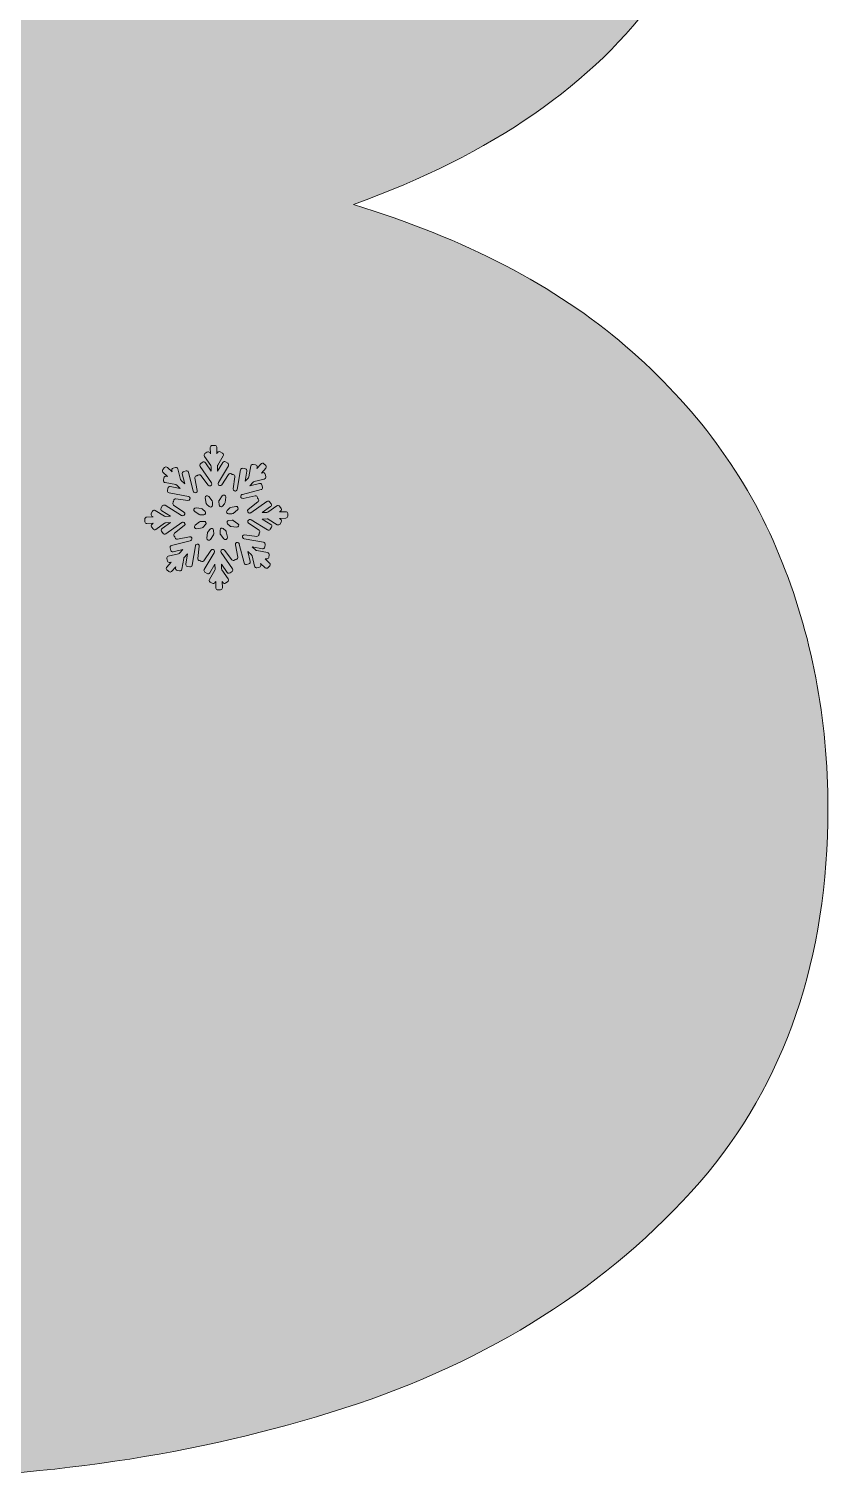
# Model space of a CAD drawing. Header units: millimetres. Extents: x 23 to 212, y -113 to -9.
# Drawn here: x 184 to 212.4, y -112.2 to -60.5 of the extents above; entities that cross this region are included whole.
import ezdxf

# ---------------------------------------------------------------- set-up
doc = ezdxf.new("R2010")
doc.units = ezdxf.units.MM
doc.header["$MEASUREMENT"] = 0
doc.layers.add('engraving', color=7, linetype='Continuous')
doc.layers.add('Layer 1', color=7, linetype='Continuous')

msp = doc.modelspace()

# ---------------------------------------------------------------- hatches: boundary and pattern name
at = {"layer": 'Layer 1'}
h = msp.add_hatch(color=2, dxfattribs=at)
h.dxf.hatch_style = 2
edge = h.paths.add_edge_path()
edge.add_spline(control_points=[(210.685, -79.288), (209.529, -76.47), (207.704, -73.987), (205.211, -71.837), (202.717, -69.689), (199.483, -68.006), (195.51, -66.789), (200.456, -65.005), (204.086, -62.492), (206.397, -59.247), (208.708, -56.004), (209.863, -52.435), (209.863, -48.543), (209.863, -41.326), (206.457, -35.852), (199.645, -32.121), (194.6, -29.33), (188.336, -27.699), (180.863, -27.224), (180.863, -27.224), (180.863, -24.792), (180.863, -24.792), (180.863, -22.224), (178.859, -20.106), (176.338, -19.914), (177.843, -18.799), (178.823, -17.016), (178.823, -14.999), (178.823, -11.618), (176.082, -8.878), (172.702, -8.878), (169.321, -8.878), (166.581, -11.618), (166.581, -14.999), (166.581, -17.016), (167.561, -18.799), (169.066, -19.914), (166.545, -20.106), (164.541, -22.224), (164.541, -24.792), (164.541, -24.792), (164.541, -27.073), (164.541, -27.073), (164.541, -27.073), (132.986, -27.073), (132.986, -27.073), (132.986, -27.073), (132.986, -112.222), (132.986, -112.222), (132.986, -112.222), (178.176, -112.222), (178.176, -112.222), (184.298, -112.222), (189.965, -111.381), (195.175, -109.698), (200.385, -108.016), (204.612, -105.33), (207.856, -101.639), (210.897, -98.112), (212.418, -93.672), (212.418, -88.32), (212.418, -85.117), (211.84, -82.107), (210.685, -79.288)], knot_values=[0, 0, 0, 0, 1, 1, 1, 2, 2, 2, 3, 3, 3, 4, 4, 4, 5, 5, 5, 6, 6, 6, 7, 7, 7, 8, 8, 8, 9, 9, 9, 10, 10, 10, 11, 11, 11, 12, 12, 12, 13, 13, 13, 14, 14, 14, 15, 15, 15, 16, 16, 16, 17, 17, 17, 18, 18, 18, 19, 19, 19, 20, 20, 20, 21, 21, 21, 21], degree=3, periodic=1)
edge = h.paths.add_edge_path()
edge.add_spline(control_points=[(168.894, -14.999), (168.894, -12.899), (170.602, -11.191), (172.702, -11.191), (174.801, -11.191), (176.509, -12.899), (176.509, -14.999), (176.509, -17.098), (174.801, -18.806), (172.702, -18.806), (170.602, -18.806), (168.894, -17.098), (168.894, -14.999)], knot_values=[0, 0, 0, 0, 1, 1, 1, 2, 2, 2, 3, 3, 3, 4, 4, 4, 4], degree=3, periodic=1)
edge = h.paths.add_edge_path()
edge.add_spline(control_points=[(161.024, -47.692), (161.024, -47.692), (174.526, -47.692), (174.526, -47.692), (178.824, -48.097), (180.973, -50.084), (180.973, -53.652), (180.649, -57.788), (178.5, -59.855), (174.526, -59.855), (174.526, -59.855), (161.024, -59.855), (161.024, -59.855), (161.024, -59.855), (161.024, -47.692), (161.024, -47.692)], knot_values=[0, 0, 0, 0, 1, 1, 1, 2, 2, 2, 3, 3, 3, 4, 4, 4, 5, 5, 5, 5], degree=3, periodic=1)
edge = h.paths.add_edge_path()
edge.add_spline(control_points=[(180.791, -89.643), (179.21, -90.911), (177.121, -91.543), (174.526, -91.543), (174.526, -91.543), (161.024, -91.543), (161.024, -91.543), (161.024, -91.543), (161.024, -78.893), (161.024, -78.893), (161.024, -78.893), (174.526, -78.893), (174.526, -78.893), (180.283, -78.893), (183.163, -80.804), (183.163, -84.626), (183.163, -86.703), (182.372, -88.376), (180.791, -89.643)], knot_values=[0, 0, 0, 0, 1, 1, 1, 2, 2, 2, 3, 3, 3, 4, 4, 4, 5, 5, 5, 6, 6, 6, 6], degree=3, periodic=1)

# ---------------------------------------------------------------- linework, layer by layer
at = {"layer": 'engraving', "lineweight": 0}
for points, knots in [([(193.171, -77.807), (193.17, -77.769), (193.137, -77.739), (193.099, -77.74), (193.099, -77.74), (192.876, -77.749), (192.876, -77.749), (192.876, -77.749), (192.917, -77.72), (192.917, -77.72), (192.949, -77.697), (192.956, -77.654), (192.935, -77.623), (192.935, -77.623), (192.883, -77.548), (192.883, -77.548), (192.861, -77.516), (192.817, -77.508), (192.785, -77.53), (192.785, -77.53), (192.47, -77.753), (192.47, -77.753), (192.459, -77.761), (192.446, -77.765), (192.432, -77.766), (192.432, -77.766), (192.262, -77.772), (192.262, -77.772), (192.262, -77.772), (192.562, -77.561), (192.562, -77.561), (192.593, -77.539), (192.601, -77.495), (192.579, -77.464), (192.579, -77.464), (192.527, -77.389), (192.527, -77.389), (192.505, -77.357), (192.461, -77.349), (192.43, -77.372), (192.43, -77.372), (191.856, -77.777), (191.856, -77.777), (191.845, -77.785), (191.831, -77.789), (191.818, -77.79), (191.818, -77.79), (191.815, -77.79), (191.815, -77.79), (191.747, -77.792), (191.715, -77.707), (191.769, -77.665), (191.769, -77.665), (192.113, -77.394), (192.113, -77.394), (192.143, -77.37), (192.148, -77.327), (192.125, -77.296), (192.125, -77.296), (192.114, -77.282), (192.114, -77.282), (192.107, -77.273), (192.103, -77.263), (192.101, -77.253), (192.101, -77.253), (192.097, -77.235), (192.097, -77.235), (192.09, -77.197), (192.053, -77.173), (192.015, -77.18), (192.015, -77.18), (191.58, -77.267), (191.58, -77.267), (191.514, -77.28), (191.47, -77.201), (191.515, -77.151), (191.515, -77.151), (191.522, -77.143), (191.522, -77.143), (191.532, -77.133), (191.544, -77.126), (191.557, -77.123), (191.557, -77.123), (192.224, -76.955), (192.224, -76.955), (192.261, -76.946), (192.284, -76.908), (192.274, -76.871), (192.274, -76.871), (192.252, -76.782), (192.252, -76.782), (192.243, -76.745), (192.205, -76.722), (192.168, -76.731), (192.168, -76.731), (191.819, -76.819), (191.819, -76.819), (191.819, -76.819), (191.939, -76.687), (191.939, -76.687), (191.948, -76.677), (191.96, -76.67), (191.973, -76.666), (191.973, -76.666), (192.339, -76.575), (192.339, -76.575), (192.376, -76.565), (192.399, -76.527), (192.39, -76.49), (192.39, -76.49), (192.368, -76.401), (192.368, -76.401), (192.358, -76.364), (192.32, -76.341), (192.283, -76.35), (192.283, -76.35), (192.235, -76.362), (192.235, -76.362), (192.235, -76.362), (192.392, -76.191), (192.392, -76.191), (192.417, -76.163), (192.416, -76.119), (192.388, -76.093), (192.388, -76.093), (192.322, -76.031), (192.322, -76.031), (192.293, -76.004), (192.248, -76.006), (192.222, -76.035), (192.222, -76.035), (192.073, -76.198), (192.073, -76.198), (192.073, -76.198), (192.081, -76.149), (192.081, -76.149), (192.088, -76.112), (192.063, -76.076), (192.025, -76.069), (192.025, -76.069), (191.936, -76.053), (191.936, -76.053), (191.898, -76.046), (191.862, -76.071), (191.855, -76.11), (191.855, -76.11), (191.788, -76.494), (191.788, -76.494), (191.786, -76.507), (191.78, -76.519), (191.771, -76.529), (191.771, -76.529), (191.656, -76.655), (191.656, -76.655), (191.656, -76.655), (191.719, -76.291), (191.719, -76.291), (191.726, -76.253), (191.701, -76.217), (191.663, -76.21), (191.663, -76.21), (191.574, -76.194), (191.574, -76.194), (191.536, -76.188), (191.5, -76.213), (191.493, -76.251), (191.493, -76.251), (191.371, -76.95), (191.371, -76.95), (191.369, -76.964), (191.363, -76.976), (191.354, -76.986), (191.354, -76.986), (191.354, -76.986), (191.354, -76.986), (191.308, -77.036), (191.225, -76.998), (191.233, -76.93), (191.233, -76.93), (191.286, -76.494), (191.286, -76.494), (191.291, -76.456), (191.264, -76.422), (191.226, -76.417), (191.226, -76.417), (191.209, -76.415), (191.209, -76.415), (191.198, -76.413), (191.187, -76.409), (191.178, -76.403), (191.178, -76.403), (191.165, -76.394), (191.165, -76.394), (191.132, -76.372), (191.088, -76.38), (191.067, -76.413), (191.067, -76.413), (190.823, -76.782), (190.823, -76.782), (190.786, -76.839), (190.698, -76.814), (190.695, -76.747), (190.695, -76.747), (190.695, -76.739), (190.695, -76.739), (190.694, -76.725), (190.697, -76.712), (190.704, -76.7), (190.704, -76.7), (191.058, -76.104), (191.058, -76.104), (191.078, -76.071), (191.067, -76.028), (191.034, -76.008), (191.034, -76.008), (190.957, -75.961), (190.957, -75.961), (190.924, -75.941), (190.881, -75.952), (190.861, -75.985), (190.861, -75.985), (190.677, -76.296), (190.677, -76.296), (190.677, -76.296), (190.669, -76.117), (190.669, -76.117), (190.669, -76.104), (190.672, -76.09), (190.679, -76.079), (190.679, -76.079), (190.873, -75.751), (190.873, -75.751), (190.893, -75.718), (190.882, -75.676), (190.85, -75.656), (190.85, -75.656), (190.772, -75.609), (190.772, -75.609), (190.739, -75.589), (190.696, -75.599), (190.676, -75.633), (190.676, -75.633), (190.651, -75.674), (190.651, -75.674), (190.651, -75.674), (190.642, -75.442), (190.642, -75.442), (190.64, -75.404), (190.608, -75.374), (190.569, -75.375), (190.569, -75.375), (190.48, -75.379), (190.48, -75.379), (190.441, -75.38), (190.411, -75.413), (190.413, -75.451), (190.413, -75.451), (190.422, -75.675), (190.422, -75.675), (190.422, -75.675), (190.394, -75.636), (190.394, -75.636), (190.372, -75.604), (190.328, -75.596), (190.297, -75.618), (190.297, -75.618), (190.223, -75.67), (190.223, -75.67), (190.192, -75.693), (190.184, -75.736), (190.206, -75.767), (190.206, -75.767), (190.428, -76.088), (190.428, -76.088), (190.435, -76.099), (190.439, -76.112), (190.44, -76.125), (190.44, -76.125), (190.447, -76.297), (190.447, -76.297), (190.447, -76.297), (190.238, -75.995), (190.238, -75.995), (190.216, -75.963), (190.172, -75.955), (190.141, -75.978), (190.141, -75.978), (190.067, -76.03), (190.067, -76.03), (190.036, -76.052), (190.028, -76.095), (190.05, -76.127), (190.05, -76.127), (190.453, -76.71), (190.453, -76.71), (190.46, -76.721), (190.465, -76.733), (190.465, -76.747), (190.465, -76.747), (190.465, -76.748), (190.465, -76.748), (190.468, -76.816), (190.381, -76.847), (190.34, -76.793), (190.34, -76.793), (190.075, -76.449), (190.075, -76.449), (190.051, -76.418), (190.007, -76.413), (189.976, -76.437), (189.976, -76.437), (189.963, -76.447), (189.963, -76.447), (189.955, -76.454), (189.944, -76.459), (189.934, -76.461), (189.934, -76.461), (189.917, -76.464), (189.917, -76.464), (189.879, -76.472), (189.855, -76.508), (189.862, -76.546), (189.862, -76.546), (189.949, -76.985), (189.949, -76.985), (189.962, -77.051), (189.882, -77.096), (189.832, -77.049), (189.832, -77.049), (189.828, -77.045), (189.828, -77.045), (189.818, -77.036), (189.811, -77.024), (189.808, -77.011), (189.808, -77.011), (189.641, -76.335), (189.641, -76.335), (189.631, -76.297), (189.593, -76.275), (189.556, -76.284), (189.556, -76.284), (189.469, -76.306), (189.469, -76.306), (189.432, -76.315), (189.409, -76.353), (189.418, -76.39), (189.418, -76.39), (189.505, -76.744), (189.505, -76.744), (189.505, -76.744), (189.376, -76.623), (189.376, -76.623), (189.366, -76.613), (189.359, -76.602), (189.356, -76.588), (189.356, -76.588), (189.264, -76.217), (189.264, -76.217), (189.255, -76.18), (189.217, -76.157), (189.179, -76.166), (189.179, -76.166), (189.092, -76.188), (189.092, -76.188), (189.055, -76.198), (189.032, -76.236), (189.041, -76.273), (189.041, -76.273), (189.053, -76.321), (189.053, -76.321), (189.053, -76.321), (188.885, -76.164), (188.885, -76.164), (188.857, -76.137), (188.812, -76.139), (188.786, -76.168), (188.786, -76.168), (188.725, -76.235), (188.725, -76.235), (188.699, -76.263), (188.701, -76.307), (188.729, -76.333), (188.729, -76.333), (188.893, -76.486), (188.893, -76.486), (188.893, -76.486), (188.845, -76.478), (188.845, -76.478), (188.807, -76.471), (188.771, -76.496), (188.764, -76.535), (188.764, -76.535), (188.748, -76.624), (188.748, -76.624), (188.742, -76.662), (188.767, -76.698), (188.805, -76.705), (188.805, -76.705), (189.184, -76.774), (189.184, -76.774), (189.197, -76.776), (189.21, -76.782), (189.22, -76.792), (189.22, -76.792), (189.345, -76.909), (189.345, -76.909), (189.345, -76.909), (188.986, -76.844), (188.986, -76.844), (188.948, -76.837), (188.912, -76.863), (188.905, -76.901), (188.905, -76.901), (188.889, -76.991), (188.889, -76.991), (188.883, -77.029), (188.908, -77.065), (188.946, -77.072), (188.946, -77.072), (189.636, -77.197), (189.636, -77.197), (189.65, -77.199), (189.662, -77.205), (189.672, -77.214), (189.672, -77.214), (189.675, -77.217), (189.675, -77.217), (189.724, -77.264), (189.686, -77.346), (189.618, -77.338), (189.618, -77.338), (189.188, -77.283), (189.188, -77.283), (189.15, -77.278), (189.114, -77.305), (189.11, -77.344), (189.11, -77.344), (189.108, -77.362), (189.108, -77.362), (189.106, -77.372), (189.103, -77.383), (189.097, -77.392), (189.097, -77.392), (189.087, -77.407), (189.087, -77.407), (189.066, -77.438), (189.074, -77.481), (189.106, -77.503), (189.106, -77.503), (189.477, -77.754), (189.477, -77.754), (189.532, -77.792), (189.507, -77.879), (189.44, -77.882), (189.44, -77.882), (189.431, -77.882), (189.431, -77.882), (189.418, -77.883), (189.404, -77.879), (189.392, -77.872), (189.392, -77.872), (188.803, -77.513), (188.803, -77.513), (188.77, -77.493), (188.726, -77.504), (188.706, -77.537), (188.706, -77.537), (188.66, -77.615), (188.66, -77.615), (188.641, -77.648), (188.651, -77.691), (188.684, -77.711), (188.684, -77.711), (188.994, -77.899), (188.994, -77.899), (188.994, -77.899), (188.817, -77.906), (188.817, -77.906), (188.803, -77.907), (188.79, -77.903), (188.778, -77.896), (188.778, -77.896), (188.455, -77.699), (188.455, -77.699), (188.422, -77.679), (188.379, -77.69), (188.359, -77.723), (188.359, -77.723), (188.312, -77.801), (188.312, -77.801), (188.293, -77.834), (188.303, -77.877), (188.336, -77.897), (188.336, -77.897), (188.379, -77.923), (188.379, -77.923), (188.379, -77.923), (188.15, -77.932), (188.15, -77.932), (188.111, -77.933), (188.081, -77.966), (188.082, -78.005), (188.082, -78.005), (188.086, -78.096), (188.086, -78.096), (188.088, -78.134), (188.12, -78.164), (188.159, -78.163), (188.159, -78.163), (188.381, -78.154), (188.381, -78.154), (188.381, -78.154), (188.34, -78.183), (188.34, -78.183), (188.309, -78.206), (188.301, -78.249), (188.323, -78.28), (188.323, -78.28), (188.375, -78.355), (188.375, -78.355), (188.397, -78.387), (188.441, -78.395), (188.472, -78.373), (188.472, -78.373), (188.788, -78.15), (188.788, -78.15), (188.799, -78.142), (188.812, -78.138), (188.825, -78.137), (188.825, -78.137), (188.996, -78.131), (188.996, -78.131), (188.996, -78.131), (188.696, -78.342), (188.696, -78.342), (188.664, -78.364), (188.657, -78.408), (188.678, -78.439), (188.678, -78.439), (188.73, -78.514), (188.73, -78.514), (188.752, -78.546), (188.796, -78.554), (188.828, -78.531), (188.828, -78.531), (189.402, -78.126), (189.402, -78.126), (189.413, -78.118), (189.426, -78.114), (189.44, -78.113), (189.44, -78.113), (189.443, -78.113), (189.443, -78.113), (189.51, -78.111), (189.542, -78.196), (189.489, -78.238), (189.489, -78.238), (189.145, -78.509), (189.145, -78.509), (189.114, -78.533), (189.109, -78.576), (189.132, -78.607), (189.132, -78.607), (189.143, -78.621), (189.143, -78.621), (189.15, -78.63), (189.155, -78.639), (189.157, -78.65), (189.157, -78.65), (189.16, -78.668), (189.16, -78.668), (189.168, -78.706), (189.204, -78.73), (189.242, -78.723), (189.242, -78.723), (189.677, -78.636), (189.677, -78.636), (189.743, -78.623), (189.788, -78.702), (189.742, -78.752), (189.742, -78.752), (189.735, -78.76), (189.735, -78.76), (189.726, -78.77), (189.714, -78.777), (189.7, -78.78), (189.7, -78.78), (189.034, -78.948), (189.034, -78.948), (188.996, -78.957), (188.974, -78.995), (188.983, -79.032), (188.983, -79.032), (189.005, -79.121), (189.005, -79.121), (189.014, -79.158), (189.052, -79.181), (189.09, -79.172), (189.09, -79.172), (189.439, -79.084), (189.439, -79.084), (189.439, -79.084), (189.319, -79.216), (189.319, -79.216), (189.309, -79.226), (189.297, -79.233), (189.284, -79.237), (189.284, -79.237), (188.919, -79.328), (188.919, -79.328), (188.881, -79.338), (188.859, -79.376), (188.868, -79.413), (188.868, -79.413), (188.89, -79.502), (188.89, -79.502), (188.899, -79.539), (188.937, -79.562), (188.975, -79.553), (188.975, -79.553), (189.022, -79.541), (189.022, -79.541), (189.022, -79.541), (188.866, -79.712), (188.866, -79.712), (188.84, -79.74), (188.842, -79.784), (188.87, -79.81), (188.87, -79.81), (188.936, -79.872), (188.936, -79.872), (188.964, -79.899), (189.009, -79.897), (189.035, -79.868), (189.035, -79.868), (189.185, -79.704), (189.185, -79.704), (189.185, -79.704), (189.176, -79.754), (189.176, -79.754), (189.17, -79.791), (189.195, -79.827), (189.233, -79.834), (189.233, -79.834), (189.321, -79.85), (189.321, -79.85), (189.359, -79.857), (189.396, -79.832), (189.403, -79.793), (189.403, -79.793), (189.469, -79.409), (189.469, -79.409), (189.472, -79.396), (189.478, -79.384), (189.487, -79.374), (189.487, -79.374), (189.601, -79.248), (189.601, -79.248), (189.601, -79.248), (189.538, -79.612), (189.538, -79.612), (189.531, -79.65), (189.557, -79.686), (189.594, -79.692), (189.594, -79.692), (189.683, -79.708), (189.683, -79.708), (189.721, -79.715), (189.758, -79.69), (189.764, -79.652), (189.764, -79.652), (189.886, -78.953), (189.886, -78.953), (189.888, -78.939), (189.894, -78.927), (189.903, -78.917), (189.903, -78.917), (189.903, -78.917), (189.903, -78.917), (189.949, -78.867), (190.032, -78.905), (190.024, -78.973), (190.024, -78.973), (189.971, -79.409), (189.971, -79.409), (189.967, -79.447), (189.994, -79.481), (190.032, -79.486), (190.032, -79.486), (190.049, -79.488), (190.049, -79.488), (190.059, -79.49), (190.07, -79.494), (190.079, -79.5), (190.079, -79.5), (190.093, -79.509), (190.093, -79.509), (190.125, -79.531), (190.169, -79.522), (190.19, -79.49), (190.19, -79.49), (190.434, -79.121), (190.434, -79.121), (190.472, -79.064), (190.56, -79.089), (190.563, -79.156), (190.563, -79.156), (190.563, -79.164), (190.563, -79.164), (190.563, -79.178), (190.56, -79.191), (190.553, -79.203), (190.553, -79.203), (190.199, -79.799), (190.199, -79.799), (190.18, -79.832), (190.19, -79.875), (190.223, -79.895), (190.223, -79.895), (190.3, -79.942), (190.3, -79.942), (190.333, -79.962), (190.377, -79.951), (190.397, -79.918), (190.397, -79.918), (190.581, -79.607), (190.581, -79.607), (190.581, -79.607), (190.588, -79.786), (190.588, -79.786), (190.589, -79.799), (190.585, -79.813), (190.578, -79.824), (190.578, -79.824), (190.384, -80.152), (190.384, -80.152), (190.365, -80.185), (190.375, -80.227), (190.408, -80.247), (190.408, -80.247), (190.485, -80.294), (190.485, -80.294), (190.518, -80.314), (190.562, -80.304), (190.582, -80.27), (190.582, -80.27), (190.606, -80.229), (190.606, -80.229), (190.606, -80.229), (190.615, -80.461), (190.615, -80.461), (190.617, -80.499), (190.649, -80.529), (190.688, -80.528), (190.688, -80.528), (190.778, -80.524), (190.778, -80.524), (190.816, -80.523), (190.846, -80.49), (190.845, -80.452), (190.845, -80.452), (190.836, -80.228), (190.836, -80.228), (190.836, -80.228), (190.863, -80.267), (190.863, -80.267), (190.885, -80.299), (190.929, -80.307), (190.961, -80.285), (190.961, -80.285), (191.034, -80.233), (191.034, -80.233), (191.066, -80.211), (191.073, -80.167), (191.052, -80.136), (191.052, -80.136), (190.83, -79.815), (190.83, -79.815), (190.822, -79.804), (190.818, -79.791), (190.817, -79.778), (190.817, -79.778), (190.811, -79.606), (190.811, -79.606), (190.811, -79.606), (191.019, -79.908), (191.019, -79.908), (191.041, -79.94), (191.085, -79.948), (191.117, -79.925), (191.117, -79.925), (191.191, -79.873), (191.191, -79.873), (191.222, -79.851), (191.23, -79.808), (191.208, -79.776), (191.208, -79.776), (190.805, -79.193), (190.805, -79.193), (190.797, -79.182), (190.793, -79.17), (190.792, -79.156), (190.792, -79.156), (190.792, -79.155), (190.792, -79.155), (190.79, -79.087), (190.876, -79.056), (190.918, -79.11), (190.918, -79.11), (191.183, -79.454), (191.183, -79.454), (191.206, -79.485), (191.251, -79.49), (191.281, -79.466), (191.281, -79.466), (191.294, -79.456), (191.294, -79.456), (191.303, -79.449), (191.313, -79.444), (191.324, -79.442), (191.324, -79.442), (191.34, -79.439), (191.34, -79.439), (191.378, -79.431), (191.403, -79.395), (191.395, -79.357), (191.395, -79.357), (191.309, -78.918), (191.309, -78.918), (191.296, -78.852), (191.375, -78.807), (191.425, -78.854), (191.425, -78.854), (191.429, -78.858), (191.429, -78.858), (191.439, -78.867), (191.446, -78.879), (191.449, -78.892), (191.449, -78.892), (191.617, -79.568), (191.617, -79.568), (191.626, -79.606), (191.664, -79.628), (191.701, -79.619), (191.701, -79.619), (191.789, -79.597), (191.789, -79.597), (191.826, -79.588), (191.849, -79.55), (191.839, -79.513), (191.839, -79.513), (191.752, -79.159), (191.752, -79.159), (191.752, -79.159), (191.881, -79.28), (191.881, -79.28), (191.891, -79.29), (191.898, -79.301), (191.901, -79.315), (191.901, -79.315), (191.993, -79.686), (191.993, -79.686), (192.003, -79.723), (192.041, -79.746), (192.078, -79.737), (192.078, -79.737), (192.165, -79.715), (192.165, -79.715), (192.203, -79.705), (192.225, -79.667), (192.216, -79.63), (192.216, -79.63), (192.204, -79.582), (192.204, -79.582), (192.204, -79.582), (192.372, -79.739), (192.372, -79.739), (192.4, -79.766), (192.445, -79.764), (192.471, -79.735), (192.471, -79.735), (192.532, -79.668), (192.532, -79.668), (192.558, -79.64), (192.557, -79.596), (192.529, -79.57), (192.529, -79.57), (192.364, -79.417), (192.364, -79.417), (192.364, -79.417), (192.412, -79.425), (192.412, -79.425), (192.45, -79.432), (192.487, -79.407), (192.494, -79.368), (192.494, -79.368), (192.509, -79.279), (192.509, -79.279), (192.516, -79.241), (192.491, -79.205), (192.453, -79.198), (192.453, -79.198), (192.073, -79.129), (192.073, -79.129), (192.06, -79.127), (192.048, -79.121), (192.038, -79.111), (192.038, -79.111), (191.912, -78.994), (191.912, -78.994), (191.912, -78.994), (192.271, -79.059), (192.271, -79.059), (192.309, -79.066), (192.346, -79.04), (192.353, -79.002), (192.353, -79.002), (192.368, -78.912), (192.368, -78.912), (192.375, -78.874), (192.35, -78.838), (192.312, -78.831), (192.312, -78.831), (191.621, -78.706), (191.621, -78.706), (191.608, -78.704), (191.596, -78.698), (191.586, -78.689), (191.586, -78.689), (191.582, -78.686), (191.582, -78.686), (191.533, -78.639), (191.572, -78.557), (191.639, -78.565), (191.639, -78.565), (192.069, -78.62), (192.069, -78.62), (192.108, -78.625), (192.143, -78.598), (192.148, -78.559), (192.148, -78.559), (192.15, -78.541), (192.15, -78.541), (192.151, -78.531), (192.155, -78.52), (192.161, -78.511), (192.161, -78.511), (192.171, -78.496), (192.171, -78.496), (192.192, -78.464), (192.183, -78.422), (192.152, -78.4), (192.152, -78.4), (191.781, -78.149), (191.781, -78.149), (191.725, -78.111), (191.75, -78.024), (191.817, -78.021), (191.817, -78.021), (191.826, -78.021), (191.826, -78.021), (191.84, -78.02), (191.853, -78.024), (191.865, -78.031), (191.865, -78.031), (192.455, -78.39), (192.455, -78.39), (192.488, -78.41), (192.531, -78.399), (192.551, -78.366), (192.551, -78.366), (192.597, -78.288), (192.597, -78.288), (192.617, -78.255), (192.606, -78.212), (192.574, -78.192), (192.574, -78.192), (192.264, -78.004), (192.264, -78.004), (192.264, -78.004), (192.44, -77.997), (192.44, -77.997), (192.454, -77.996), (192.468, -78), (192.479, -78.007), (192.479, -78.007), (192.802, -78.204), (192.802, -78.204), (192.835, -78.224), (192.879, -78.213), (192.899, -78.18), (192.899, -78.18), (192.945, -78.102), (192.945, -78.102), (192.965, -78.069), (192.954, -78.026), (192.921, -78.006), (192.921, -78.006), (192.878, -77.98), (192.878, -77.98), (192.878, -77.98), (193.108, -77.971), (193.108, -77.971), (193.146, -77.97), (193.177, -77.937), (193.175, -77.898), (193.175, -77.898), (193.171, -77.807), (193.171, -77.807)], [0, 0, 0, 0, 1, 1, 1, 2, 2, 2, 3, 3, 3, 4, 4, 4, 5, 5, 5, 6, 6, 6, 7, 7, 7, 8, 8, 8, 9, 9, 9, 10, 10, 10, 11, 11, 11, 12, 12, 12, 13, 13, 13, 14, 14, 14, 15, 15, 15, 16, 16, 16, 17, 17, 17, 18, 18, 18, 19, 19, 19, 20, 20, 20, 21, 21, 21, 22, 22, 22, 23, 23, 23, 24, 24, 24, 25, 25, 25, 26, 26, 26, 27, 27, 27, 28, 28, 28, 29, 29, 29, 30, 30, 30, 31, 31, 31, 32, 32, 32, 33, 33, 33, 34, 34, 34, 35, 35, 35, 36, 36, 36, 37, 37, 37, 38, 38, 38, 39, 39, 39, 40, 40, 40, 41, 41, 41, 42, 42, 42, 43, 43, 43, 44, 44, 44, 45, 45, 45, 46, 46, 46, 47, 47, 47, 48, 48, 48, 49, 49, 49, 50, 50, 50, 51, 51, 51, 52, 52, 52, 53, 53, 53, 54, 54, 54, 55, 55, 55, 56, 56, 56, 57, 57, 57, 58, 58, 58, 59, 59, 59, 60, 60, 60, 61, 61, 61, 62, 62, 62, 63, 63, 63, 64, 64, 64, 65, 65, 65, 66, 66, 66, 67, 67, 67, 68, 68, 68, 69, 69, 69, 70, 70, 70, 71, 71, 71, 72, 72, 72, 73, 73, 73, 74, 74, 74, 75, 75, 75, 76, 76, 76, 77, 77, 77, 78, 78, 78, 79, 79, 79, 80, 80, 80, 81, 81, 81, 82, 82, 82, 83, 83, 83, 84, 84, 84, 85, 85, 85, 86, 86, 86, 87, 87, 87, 88, 88, 88, 89, 89, 89, 90, 90, 90, 91, 91, 91, 92, 92, 92, 93, 93, 93, 94, 94, 94, 95, 95, 95, 96, 96, 96, 97, 97, 97, 98, 98, 98, 99, 99, 99, 100, 100, 100, 101, 101, 101, 102, 102, 102, 103, 103, 103, 104, 104, 104, 105, 105, 105, 106, 106, 106, 107, 107, 107, 108, 108, 108, 109, 109, 109, 110, 110, 110, 111, 111, 111, 112, 112, 112, 113, 113, 113, 114, 114, 114, 115, 115, 115, 116, 116, 116, 117, 117, 117, 118, 118, 118, 119, 119, 119, 120, 120, 120, 121, 121, 121, 122, 122, 122, 123, 123, 123, 124, 124, 124, 125, 125, 125, 126, 126, 126, 127, 127, 127, 128, 128, 128, 129, 129, 129, 130, 130, 130, 131, 131, 131, 132, 132, 132, 133, 133, 133, 134, 134, 134, 135, 135, 135, 136, 136, 136, 137, 137, 137, 138, 138, 138, 139, 139, 139, 140, 140, 140, 141, 141, 141, 142, 142, 142, 143, 143, 143, 144, 144, 144, 145, 145, 145, 146, 146, 146, 147, 147, 147, 148, 148, 148, 149, 149, 149, 150, 150, 150, 151, 151, 151, 152, 152, 152, 153, 153, 153, 154, 154, 154, 155, 155, 155, 156, 156, 156, 157, 157, 157, 158, 158, 158, 159, 159, 159, 160, 160, 160, 161, 161, 161, 162, 162, 162, 163, 163, 163, 164, 164, 164, 165, 165, 165, 166, 166, 166, 167, 167, 167, 168, 168, 168, 169, 169, 169, 170, 170, 170, 171, 171, 171, 172, 172, 172, 173, 173, 173, 174, 174, 174, 175, 175, 175, 176, 176, 176, 177, 177, 177, 178, 178, 178, 179, 179, 179, 180, 180, 180, 181, 181, 181, 182, 182, 182, 183, 183, 183, 184, 184, 184, 185, 185, 185, 186, 186, 186, 187, 187, 187, 188, 188, 188, 189, 189, 189, 190, 190, 190, 191, 191, 191, 192, 192, 192, 193, 193, 193, 194, 194, 194, 195, 195, 195, 196, 196, 196, 197, 197, 197, 198, 198, 198, 199, 199, 199, 200, 200, 200, 201, 201, 201, 202, 202, 202, 203, 203, 203, 204, 204, 204, 205, 205, 205, 206, 206, 206, 207, 207, 207, 208, 208, 208, 209, 209, 209, 210, 210, 210, 211, 211, 211, 212, 212, 212, 213, 213, 213, 214, 214, 214, 215, 215, 215, 216, 216, 216, 217, 217, 217, 218, 218, 218, 219, 219, 219, 220, 220, 220, 221, 221, 221, 222, 222, 222, 223, 223, 223, 224, 224, 224, 225, 225, 225, 226, 226, 226, 227, 227, 227, 228, 228, 228, 229, 229, 229, 230, 230, 230, 231, 231, 231, 232, 232, 232, 233, 233, 233, 234, 234, 234, 235, 235, 235, 236, 236, 236, 237, 237, 237, 238, 238, 238, 239, 239, 239, 240, 240, 240, 241, 241, 241, 242, 242, 242, 243, 243, 243, 244, 244, 244, 245, 245, 245, 246, 246, 246, 247, 247, 247, 248, 248, 248, 249, 249, 249, 250, 250, 250, 251, 251, 251, 252, 252, 252, 253, 253, 253, 254, 254, 254, 255, 255, 255, 256, 256, 256, 257, 257, 257, 258, 258, 258, 259, 259, 259, 260, 260, 260, 261, 261, 261, 262, 262, 262, 263, 263, 263, 264, 264, 264, 265, 265, 265, 266, 266, 266, 267, 267, 267, 268, 268, 268, 269, 269, 269, 270, 270, 270, 271, 271, 271, 272, 272, 272, 273, 273, 273, 274, 274, 274, 275, 275, 275, 276, 276, 276, 277, 277, 277, 278, 278, 278, 279, 279, 279, 280, 280, 280, 281, 281, 281, 282, 282, 282, 283, 283, 283, 284, 284, 284, 285, 285, 285, 286, 286, 286, 287, 287, 287, 288, 288, 288, 289, 289, 289, 290, 290, 290, 291, 291, 291, 292, 292, 292, 293, 293, 293, 294, 294, 294, 295, 295, 295, 296, 296, 296, 297, 297, 297, 298, 298, 298, 299, 299, 299, 300, 300, 300, 301, 301, 301, 302, 302, 302, 303, 303, 303, 304, 304, 304, 305, 305, 305, 306, 306, 306, 307, 307, 307, 308, 308, 308, 309, 309, 309, 310, 310, 310, 311, 311, 311, 312, 312, 312, 313, 313, 313, 314, 314, 314, 315, 315, 315, 316, 316, 316, 317, 317, 317, 318, 318, 318, 319, 319, 319, 320, 320, 320, 321, 321, 321, 322, 322, 322, 323, 323, 323, 324, 324, 324, 325, 325, 325, 326, 326, 326, 327, 327, 327, 328, 328, 328, 329, 329, 329, 330, 330, 330, 331, 331, 331, 332, 332, 332, 333, 333, 333, 334, 334, 334, 335, 335, 335, 336, 336, 336, 336]), ([(190.359, -77.195), (190.359, -77.195), (190.477, -77.348), (190.477, -77.348), (190.485, -77.359), (190.49, -77.373), (190.491, -77.387), (190.491, -77.387), (190.496, -77.506), (190.496, -77.506), (190.498, -77.568), (190.424, -77.602), (190.378, -77.56), (190.378, -77.56), (190.294, -77.481), (190.294, -77.481), (190.283, -77.471), (190.276, -77.458), (190.273, -77.443), (190.273, -77.443), (190.235, -77.252), (190.235, -77.252), (190.221, -77.179), (190.314, -77.137), (190.359, -77.195)], [0, 0, 0, 0, 1, 1, 1, 2, 2, 2, 3, 3, 3, 4, 4, 4, 5, 5, 5, 6, 6, 6, 7, 7, 7, 8, 8, 8, 8]), ([(190.725, -77.497), (190.725, -77.497), (190.72, -77.379), (190.72, -77.379), (190.72, -77.365), (190.724, -77.35), (190.732, -77.338), (190.732, -77.338), (190.838, -77.177), (190.838, -77.177), (190.879, -77.115), (190.975, -77.15), (190.966, -77.224), (190.966, -77.224), (190.943, -77.417), (190.943, -77.417), (190.941, -77.432), (190.935, -77.445), (190.925, -77.456), (190.925, -77.456), (190.847, -77.542), (190.847, -77.542), (190.805, -77.588), (190.728, -77.56), (190.725, -77.497)], [0, 0, 0, 0, 1, 1, 1, 2, 2, 2, 3, 3, 3, 4, 4, 4, 5, 5, 5, 6, 6, 6, 7, 7, 7, 8, 8, 8, 8]), ([(190.022, -77.846), (190.022, -77.846), (189.858, -77.735), (189.858, -77.735), (189.797, -77.693), (189.833, -77.598), (189.906, -77.607), (189.906, -77.607), (190.099, -77.632), (190.099, -77.632), (190.113, -77.634), (190.127, -77.64), (190.138, -77.65), (190.138, -77.65), (190.226, -77.732), (190.226, -77.732), (190.271, -77.775), (190.243, -77.851), (190.181, -77.853), (190.181, -77.853), (190.064, -77.858), (190.064, -77.858), (190.049, -77.858), (190.035, -77.854), (190.022, -77.846)], [0, 0, 0, 0, 1, 1, 1, 2, 2, 2, 3, 3, 3, 4, 4, 4, 5, 5, 5, 6, 6, 6, 7, 7, 7, 8, 8, 8, 8]), ([(191.013, -77.702), (191.013, -77.702), (191.093, -77.614), (191.093, -77.614), (191.103, -77.603), (191.116, -77.595), (191.131, -77.592), (191.131, -77.592), (191.323, -77.554), (191.323, -77.554), (191.395, -77.54), (191.438, -77.632), (191.38, -77.677), (191.38, -77.677), (191.225, -77.799), (191.225, -77.799), (191.214, -77.808), (191.199, -77.814), (191.185, -77.814), (191.185, -77.814), (191.067, -77.819), (191.067, -77.819), (191.005, -77.821), (190.971, -77.748), (191.013, -77.702)], [0, 0, 0, 0, 1, 1, 1, 2, 2, 2, 3, 3, 3, 4, 4, 4, 5, 5, 5, 6, 6, 6, 7, 7, 7, 8, 8, 8, 8]), ([(191.235, -78.057), (191.235, -78.057), (191.399, -78.168), (191.399, -78.168), (191.46, -78.21), (191.424, -78.305), (191.351, -78.296), (191.351, -78.296), (191.159, -78.271), (191.159, -78.271), (191.144, -78.269), (191.13, -78.263), (191.12, -78.253), (191.12, -78.253), (191.032, -78.171), (191.032, -78.171), (190.986, -78.128), (191.015, -78.052), (191.077, -78.05), (191.077, -78.05), (191.193, -78.045), (191.193, -78.045), (191.208, -78.045), (191.223, -78.049), (191.235, -78.057)], [0, 0, 0, 0, 1, 1, 1, 2, 2, 2, 3, 3, 3, 4, 4, 4, 5, 5, 5, 6, 6, 6, 7, 7, 7, 8, 8, 8, 8]), ([(190.245, -78.201), (190.245, -78.201), (190.164, -78.289), (190.164, -78.289), (190.154, -78.3), (190.141, -78.308), (190.126, -78.311), (190.126, -78.311), (189.934, -78.349), (189.934, -78.349), (189.862, -78.363), (189.82, -78.271), (189.877, -78.226), (189.877, -78.226), (190.032, -78.104), (190.032, -78.104), (190.044, -78.095), (190.058, -78.089), (190.073, -78.089), (190.073, -78.089), (190.191, -78.084), (190.191, -78.084), (190.253, -78.082), (190.287, -78.155), (190.245, -78.201)], [0, 0, 0, 0, 1, 1, 1, 2, 2, 2, 3, 3, 3, 4, 4, 4, 5, 5, 5, 6, 6, 6, 7, 7, 7, 8, 8, 8, 8]), ([(190.532, -78.406), (190.532, -78.406), (190.537, -78.524), (190.537, -78.524), (190.538, -78.538), (190.534, -78.553), (190.526, -78.565), (190.526, -78.565), (190.419, -78.726), (190.419, -78.726), (190.378, -78.788), (190.282, -78.753), (190.291, -78.679), (190.291, -78.679), (190.315, -78.486), (190.315, -78.486), (190.317, -78.471), (190.323, -78.458), (190.333, -78.447), (190.333, -78.447), (190.411, -78.361), (190.411, -78.361), (190.453, -78.315), (190.53, -78.343), (190.532, -78.406)], [0, 0, 0, 0, 1, 1, 1, 2, 2, 2, 3, 3, 3, 4, 4, 4, 5, 5, 5, 6, 6, 6, 7, 7, 7, 8, 8, 8, 8]), ([(190.898, -78.708), (190.898, -78.708), (190.781, -78.555), (190.781, -78.555), (190.772, -78.544), (190.767, -78.53), (190.766, -78.515), (190.766, -78.515), (190.762, -78.397), (190.762, -78.397), (190.759, -78.335), (190.834, -78.301), (190.879, -78.343), (190.879, -78.343), (190.963, -78.422), (190.963, -78.422), (190.974, -78.432), (190.981, -78.445), (190.984, -78.46), (190.984, -78.46), (191.022, -78.651), (191.022, -78.651), (191.036, -78.724), (190.943, -78.766), (190.898, -78.708)], [0, 0, 0, 0, 1, 1, 1, 2, 2, 2, 3, 3, 3, 4, 4, 4, 5, 5, 5, 6, 6, 6, 7, 7, 7, 8, 8, 8, 8])]:
    msp.add_open_spline(points, degree=3, knots=knots, dxfattribs=at)
at = {"layer": 'Layer 1', "lineweight": 0}
msp.add_open_spline([(210.685, -79.288), (209.529, -76.47), (207.704, -73.987), (205.211, -71.837), (202.717, -69.689), (199.483, -68.006), (195.51, -66.789), (200.456, -65.005), (204.086, -62.492), (206.397, -59.247), (208.708, -56.004), (209.863, -52.435), (209.863, -48.543), (209.863, -41.326), (206.457, -35.852), (199.645, -32.121), (194.6, -29.33), (188.336, -27.699), (180.863, -27.224), (180.863, -27.224), (180.863, -24.792), (180.863, -24.792), (180.863, -22.224), (178.859, -20.106), (176.338, -19.914), (177.843, -18.799), (178.823, -17.016), (178.823, -14.999), (178.823, -11.618), (176.082, -8.878), (172.702, -8.878), (169.321, -8.878), (166.581, -11.618), (166.581, -14.999), (166.581, -17.016), (167.561, -18.799), (169.066, -19.914), (166.545, -20.106), (164.541, -22.224), (164.541, -24.792), (164.541, -24.792), (164.541, -27.073), (164.541, -27.073), (164.541, -27.073), (132.986, -27.073), (132.986, -27.073), (132.986, -27.073), (132.986, -112.222), (132.986, -112.222), (132.986, -112.222), (178.176, -112.222), (178.176, -112.222), (184.298, -112.222), (189.965, -111.381), (195.175, -109.698), (200.385, -108.016), (204.612, -105.33), (207.856, -101.639), (210.897, -98.112), (212.418, -93.672), (212.418, -88.32), (212.418, -85.117), (211.84, -82.107), (210.685, -79.288)], degree=3, knots=[0, 0, 0, 0, 1, 1, 1, 2, 2, 2, 3, 3, 3, 4, 4, 4, 5, 5, 5, 6, 6, 6, 7, 7, 7, 8, 8, 8, 9, 9, 9, 10, 10, 10, 11, 11, 11, 12, 12, 12, 13, 13, 13, 14, 14, 14, 15, 15, 15, 16, 16, 16, 17, 17, 17, 18, 18, 18, 19, 19, 19, 20, 20, 20, 21, 21, 21, 21], dxfattribs=at)

doc.saveas('drawing.dxf')
